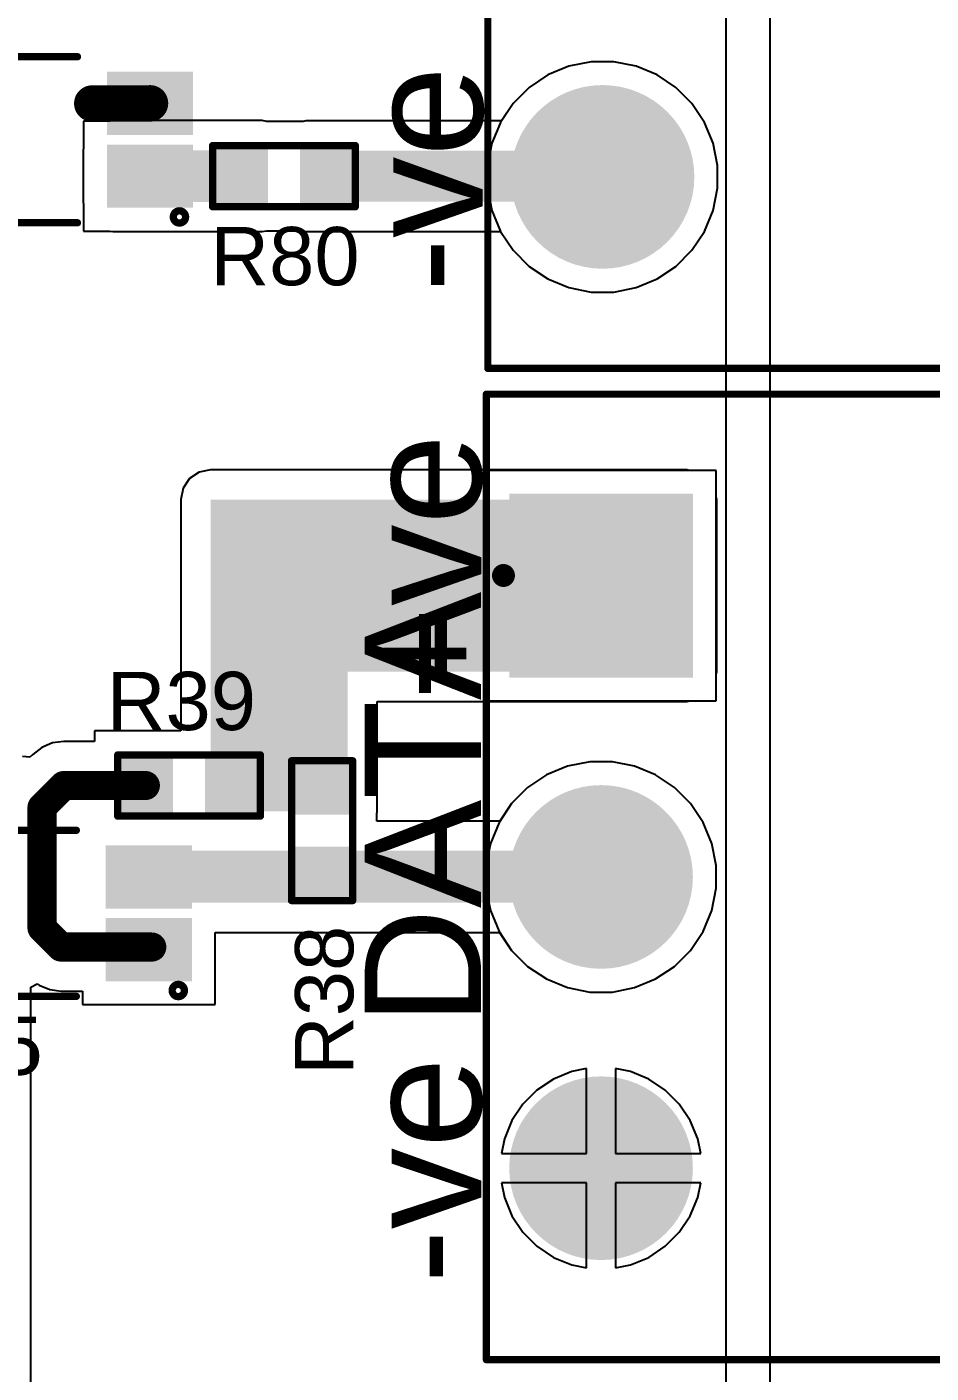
# Model space of a CAD drawing. Header units: millimetres. Extents: x 0 to 214, y 0 to 214.
# Drawn here: x 7.087 to 7.708, y 2.169 to 3.093 of the extents above; entities that cross this region are included whole.
import ezdxf

# ---------------------------------------------------------------- set-up
doc = ezdxf.new("R2010")
doc.units = ezdxf.units.MM
doc.header["$MEASUREMENT"] = 0
for name, color, linetype in [('BottomLayer', 5, 'Continuous'), ('BottomSolder', 6, 'Continuous'), ('MultiLayer', 9, 'Continuous'), ('PadHoleLayer', 156, 'Continuous'), ('TopLayer', 1, 'Continuous'), ('TopOverlay', 2, 'Continuous'), ('TopPaste', 8, 'Continuous'), ('TopSolder', 216, 'Continuous'), ('ViaHoleLayer', 16, 'Continuous')]:
    doc.layers.add(name, color=color, linetype=linetype)
doc.styles.add('Arial', font='', dxfattribs={"height": 0.2})
doc.styles.get('Arial').set_extended_font_data('Arial')

# ---------------------------------------------------------------- blocks, each defined once
blk = doc.blocks.new('R___0603_190')
at = {"layer": 'TopLayer'}
for points in [[(-0.015, 0.0175), (-0.015, -0.0175), (-0.045, -0.0175), (-0.045, 0.0175)], [(0.045, 0.0175), (0.045, -0.0175), (0.015, -0.0175), (0.015, 0.0175)]]:
    blk.add_hatch(color=1, dxfattribs=at).paths.add_polyline_path(points)
at = {"layer": 'TopPaste'}
for points in [[(-0.015, 0.0175), (-0.015, -0.0175), (-0.045, -0.0175), (-0.045, 0.0175)], [(0.045, 0.0175), (0.045, -0.0175), (0.015, -0.0175), (0.015, 0.0175)]]:
    blk.add_hatch(color=8, dxfattribs=at).paths.add_polyline_path(points)
at = {"layer": 'TopSolder'}
for points in [[(-0.011, 0.0215), (-0.011, -0.0215), (-0.049, -0.0215), (-0.049, 0.0215)], [(0.049, 0.0215), (0.049, -0.0215), (0.011, -0.0215), (0.011, 0.0215)]]:
    blk.add_hatch(color=216, dxfattribs=at).paths.add_polyline_path(points)
at = {"layer": 'TopOverlay', "const_width": 0.005}
for points in [[(-0.048, 0.021), (-0.048, -0.021)], [(-0.048, 0.021), (0.048, 0.021)], [(0.048, 0.021), (0.048, -0.021)], [(-0.048, -0.021), (0.048, -0.021)]]:
    blk.add_lwpolyline(points, dxfattribs=at)
at = {"layer": 'TopOverlay', "const_width": 0.0025}
for points in [[(-0.04925, 0.021, 1), (-0.04675, 0.021, 1)], [(-0.04925, 0.021, 1), (-0.04675, 0.021, 1)], [(0.04675, 0.021, 1), (0.04925, 0.021, 1)], [(0.04675, 0.021, 1), (0.04925, 0.021, 1)], [(-0.04925, -0.021, 1), (-0.04675, -0.021, 1)], [(-0.04925, -0.021, 1), (-0.04675, -0.021, 1)], [(0.04675, -0.021, 1), (0.04925, -0.021, 1)], [(0.04675, -0.021, 1), (0.04925, -0.021, 1)]]:
    blk.add_lwpolyline(points, format="xyb", close=True, dxfattribs=at)
blk = doc.blocks.new('PS2801C_1_F3_A_193')
at = {"layer": 'TopLayer'}
for points in [[(-0.14961, 0.04272), (-0.09843, 0.04272), (-0.09843, 0.00728), (-0.14961, 0.00728)], [(0.09843, 0.04272), (0.14961, 0.04272), (0.14961, 0.00728), (0.09843, 0.00728)], [(-0.14961, -0.00728), (-0.09843, -0.00728), (-0.09843, -0.04272), (-0.14961, -0.04272)], [(0.09843, -0.00728), (0.14961, -0.00728), (0.14961, -0.04272), (0.09843, -0.04272)]]:
    blk.add_hatch(color=1, dxfattribs=at).paths.add_polyline_path(points)
at = {"layer": 'TopPaste'}
for points in [[(-0.14961, 0.04272), (-0.09843, 0.04272), (-0.09843, 0.00728), (-0.14961, 0.00728)], [(0.09843, 0.04272), (0.14961, 0.04272), (0.14961, 0.00728), (0.09843, 0.00728)], [(-0.14961, -0.00728), (-0.09843, -0.00728), (-0.09843, -0.04272), (-0.14961, -0.04272)], [(0.09843, -0.00728), (0.14961, -0.00728), (0.14961, -0.04272), (0.09843, -0.04272)]]:
    blk.add_hatch(color=8, dxfattribs=at).paths.add_polyline_path(points)
at = {"layer": 'TopSolder'}
for points in [[(-0.15361, 0.04672), (-0.09443, 0.04672), (-0.09443, 0.00328), (-0.15361, 0.00328)], [(0.09443, 0.04672), (0.15361, 0.04672), (0.15361, 0.00328), (0.09443, 0.00328)], [(-0.15361, -0.00328), (-0.09443, -0.00328), (-0.09443, -0.04672), (-0.15361, -0.04672)], [(0.09443, -0.00328), (0.15361, -0.00328), (0.15361, -0.04672), (0.09443, -0.04672)]]:
    blk.add_hatch(color=216, dxfattribs=at).paths.add_polyline_path(points)
at = {"layer": 'TopOverlay'}
for points, const_width in [([(-0.14002, 0.053, 1), (-0.14843, 0.053, 1)], 0.005), ([(-0.14968, 0.053, 1), (-0.14718, 0.053, 1)], 0.0025), ([(-0.14127, 0.053, 1), (-0.13877, 0.053, 1)], 0.0025), ([(-0.07547, 0.057, 1), (-0.07297, 0.057, 1)], 0.0025), ([(0.07753, 0.057, 1), (0.08003, 0.057, 1)], 0.0025), ([(-0.07547, -0.057, 1), (-0.07297, -0.057, 1)], 0.0025), ([(0.07753, -0.057, 1), (0.08003, -0.057, 1)], 0.0025)]:
    blk.add_lwpolyline(points, format="xyb", close=True, dxfattribs=dict(at, const_width=const_width))
at = {"layer": 'TopOverlay', "const_width": 0.005}
for points in [[(0.07878, 0.057), (-0.07422, 0.057)], [(0.07878, -0.057), (-0.07422, -0.057)]]:
    blk.add_lwpolyline(points, dxfattribs=at)
blk = doc.blocks.new('TBP01R1_508_03BE_303')
at = {"layer": 'BottomLayer'}
blk.add_hatch(color=5, dxfattribs=at).paths.add_polyline_path([(-0.15906, 0.05906), (-0.04094, 0.05906), (-0.04094, -0.05906), (-0.15906, -0.05906)])
h = blk.add_hatch(color=5, dxfattribs=at)
edge = h.paths.add_edge_path()
edge.add_arc((0.1, 0), 0.05906, 0, 360)
h = blk.add_hatch(color=5, dxfattribs=at)
edge = h.paths.add_edge_path()
edge.add_arc((0.3, 0), 0.05906, 0, 360)
at = {"layer": 'BottomSolder'}
blk.add_hatch(color=6, dxfattribs=at).paths.add_polyline_path([(-0.16306, 0.06306), (-0.03694, 0.06306), (-0.03694, -0.06306), (-0.16306, -0.06306)])
h = blk.add_hatch(color=6, dxfattribs=at)
edge = h.paths.add_edge_path()
edge.add_arc((0.1, 0), 0.06306, 0, 360)
h = blk.add_hatch(color=6, dxfattribs=at)
edge = h.paths.add_edge_path()
edge.add_arc((0.3, 0), 0.06306, 0, 360)
at = {"layer": 'MultiLayer'}
blk.add_hatch(color=9, dxfattribs=at).paths.add_polyline_path([(-0.15906, 0.05906), (-0.04094, 0.05906), (-0.04094, -0.05906), (-0.15906, -0.05906)])
h = blk.add_hatch(color=9, dxfattribs=at)
edge = h.paths.add_edge_path()
edge.add_arc((0.1, 0), 0.05906, 0, 360)
h = blk.add_hatch(color=9, dxfattribs=at)
edge = h.paths.add_edge_path()
edge.add_arc((0.3, 0), 0.05906, 0, 360)
at = {"layer": 'PadHoleLayer'}
h = blk.add_hatch(color=156, dxfattribs=at)
edge = h.paths.add_edge_path()
edge.add_arc((-0.1, 0), 0.03346, 0, 360)
h = blk.add_hatch(color=156, dxfattribs=at)
edge = h.paths.add_edge_path()
edge.add_arc((0.1, 0), 0.03346, 0, 360)
h = blk.add_hatch(color=156, dxfattribs=at)
edge = h.paths.add_edge_path()
edge.add_arc((0.3, 0), 0.03346, 0, 360)
at = {"layer": 'TopLayer'}
blk.add_hatch(color=1, dxfattribs=at).paths.add_polyline_path([(-0.15906, 0.05906), (-0.04094, 0.05906), (-0.04094, -0.05906), (-0.15906, -0.05906)])
h = blk.add_hatch(color=1, dxfattribs=at)
edge = h.paths.add_edge_path()
edge.add_arc((0.1, 0), 0.05906, 0, 360)
h = blk.add_hatch(color=1, dxfattribs=at)
edge = h.paths.add_edge_path()
edge.add_arc((0.3, 0), 0.05906, 0, 360)
at = {"layer": 'TopSolder'}
blk.add_hatch(color=216, dxfattribs=at).paths.add_polyline_path([(-0.16306, 0.06306), (-0.03694, 0.06306), (-0.03694, -0.06306), (-0.16306, -0.06306)])
h = blk.add_hatch(color=216, dxfattribs=at)
edge = h.paths.add_edge_path()
edge.add_arc((0.1, 0), 0.06306, 0, 360)
h = blk.add_hatch(color=216, dxfattribs=at)
edge = h.paths.add_edge_path()
edge.add_arc((0.3, 0), 0.06306, 0, 360)
at = {"layer": 'TopOverlay'}
for points, const_width in [([(-0.2315, -0.07874), (-0.2315, 0.3937)], 0.005), ([(0.4315, 0.3937), (-0.2315, 0.3937)], 0.005), ([(0.4315, -0.07874), (0.4315, 0.3937)], 0.005), ([(-0.126, 0.32), (-0.145, 0.339)], 0.01), ([(-0.094, 0.32), (-0.075, 0.339)], 0.01), ([(0.074, 0.32), (0.055, 0.339)], 0.01), ([(0.074, 0.32), (0.055, 0.339)], 0.01), ([(0.106, 0.32), (0.125, 0.339)], 0.01), ([(0.106, 0.32), (0.125, 0.339)], 0.01), ([(0.274, 0.32), (0.255, 0.339)], 0.01), ([(0.306, 0.32), (0.325, 0.339)], 0.01), ([(-0.094, 0.32), (-0.126, 0.32)], 0.01), ([(0.106, 0.32), (0.074, 0.32)], 0.01), ([(0.106, 0.32), (0.074, 0.32)], 0.01), ([(0.306, 0.32), (0.274, 0.32)], 0.01), ([(0.4315, -0.07874), (-0.2315, -0.07874)], 0.005)]:
    blk.add_lwpolyline(points, dxfattribs=dict(at, const_width=const_width))
for points, const_width in [([(-0.23275, 0.3937, 1), (-0.23025, 0.3937, 1)], 0.0025), ([(-0.23275, 0.3937, 1), (-0.23025, 0.3937, 1)], 0.0025), ([(0.43025, 0.3937, 1), (0.43275, 0.3937, 1)], 0.0025), ([(0.43025, 0.3937, 1), (0.43275, 0.3937, 1)], 0.0025), ([(-0.1475, 0.339, 1), (-0.1425, 0.339, 1)], 0.005), ([(-0.0775, 0.339, 1), (-0.0725, 0.339, 1)], 0.005), ([(0.0525, 0.339, 1), (0.0575, 0.339, 1)], 0.005), ([(0.0525, 0.339, 1), (0.0575, 0.339, 1)], 0.005), ([(0.1225, 0.339, 1), (0.1275, 0.339, 1)], 0.005), ([(0.1225, 0.339, 1), (0.1275, 0.339, 1)], 0.005), ([(0.2525, 0.339, 1), (0.2575, 0.339, 1)], 0.005), ([(0.3225, 0.339, 1), (0.3275, 0.339, 1)], 0.005), ([(-0.1285, 0.32, 1), (-0.1235, 0.32, 1)], 0.005), ([(-0.1285, 0.32, 1), (-0.1235, 0.32, 1)], 0.005), ([(-0.0965, 0.32, 1), (-0.0915, 0.32, 1)], 0.005), ([(-0.0965, 0.32, 1), (-0.0915, 0.32, 1)], 0.005), ([(0.0715, 0.32, 1), (0.0765, 0.32, 1)], 0.005), ([(0.0715, 0.32, 1), (0.0765, 0.32, 1)], 0.005), ([(0.0715, 0.32, 1), (0.0765, 0.32, 1)], 0.005), ([(0.0715, 0.32, 1), (0.0765, 0.32, 1)], 0.005), ([(0.1035, 0.32, 1), (0.1085, 0.32, 1)], 0.005), ([(0.1035, 0.32, 1), (0.1085, 0.32, 1)], 0.005), ([(0.1035, 0.32, 1), (0.1085, 0.32, 1)], 0.005), ([(0.1035, 0.32, 1), (0.1085, 0.32, 1)], 0.005), ([(0.2715, 0.32, 1), (0.2765, 0.32, 1)], 0.005), ([(0.2715, 0.32, 1), (0.2765, 0.32, 1)], 0.005), ([(0.3035, 0.32, 1), (0.3085, 0.32, 1)], 0.005), ([(0.3035, 0.32, 1), (0.3085, 0.32, 1)], 0.005), ([(-0.10306, -0.067, 1), (-0.11094, -0.067, 1)], 0.00787), ([(-0.11291, -0.067, 1), (-0.10897, -0.067, 1)], 0.00394), ([(-0.10503, -0.067, 1), (-0.10109, -0.067, 1)], 0.00394), ([(-0.23275, -0.07874, 1), (-0.23025, -0.07874, 1)], 0.0025), ([(-0.23275, -0.07874, 1), (-0.23025, -0.07874, 1)], 0.0025), ([(0.43025, -0.07874, 1), (0.43275, -0.07874, 1)], 0.0025), ([(0.43025, -0.07874, 1), (0.43275, -0.07874, 1)], 0.0025)]:
    blk.add_lwpolyline(points, format="xyb", close=True, dxfattribs=dict(at, const_width=const_width))
blk = doc.blocks.new('TBP01R1_508_02BE_308')
at = {"layer": 'BottomLayer'}
blk.add_hatch(color=5, dxfattribs=at).paths.add_polyline_path([(-0.15906, 0.05906), (-0.04094, 0.05906), (-0.04094, -0.05906), (-0.15906, -0.05906)])
h = blk.add_hatch(color=5, dxfattribs=at)
edge = h.paths.add_edge_path()
edge.add_arc((0.1, 0), 0.05906, 0, 360)
at = {"layer": 'BottomSolder'}
blk.add_hatch(color=6, dxfattribs=at).paths.add_polyline_path([(-0.16306, 0.06306), (-0.03694, 0.06306), (-0.03694, -0.06306), (-0.16306, -0.06306)])
h = blk.add_hatch(color=6, dxfattribs=at)
edge = h.paths.add_edge_path()
edge.add_arc((0.1, 0), 0.06306, 0, 360)
at = {"layer": 'MultiLayer'}
blk.add_hatch(color=9, dxfattribs=at).paths.add_polyline_path([(-0.15906, 0.05906), (-0.04094, 0.05906), (-0.04094, -0.05906), (-0.15906, -0.05906)])
h = blk.add_hatch(color=9, dxfattribs=at)
edge = h.paths.add_edge_path()
edge.add_arc((0.1, 0), 0.05906, 0, 360)
at = {"layer": 'PadHoleLayer'}
h = blk.add_hatch(color=156, dxfattribs=at)
edge = h.paths.add_edge_path()
edge.add_arc((-0.1, 0), 0.03346, 0, 360)
h = blk.add_hatch(color=156, dxfattribs=at)
edge = h.paths.add_edge_path()
edge.add_arc((0.1, 0), 0.03346, 0, 360)
at = {"layer": 'TopLayer'}
blk.add_hatch(color=1, dxfattribs=at).paths.add_polyline_path([(-0.15906, 0.05906), (-0.04094, 0.05906), (-0.04094, -0.05906), (-0.15906, -0.05906)])
h = blk.add_hatch(color=1, dxfattribs=at)
edge = h.paths.add_edge_path()
edge.add_arc((0.1, 0), 0.05906, 0, 360)
at = {"layer": 'TopSolder'}
blk.add_hatch(color=216, dxfattribs=at).paths.add_polyline_path([(-0.16306, 0.06306), (-0.03694, 0.06306), (-0.03694, -0.06306), (-0.16306, -0.06306)])
h = blk.add_hatch(color=216, dxfattribs=at)
edge = h.paths.add_edge_path()
edge.add_arc((0.1, 0), 0.06306, 0, 360)
at = {"layer": 'TopOverlay'}
for points, const_width in [([(0.2315, 0.3937), (-0.2315, 0.3937)], 0.005), ([(-0.2315, -0.07874), (-0.2315, 0.3937)], 0.005), ([(0.2315, -0.07874), (0.2315, 0.3937)], 0.005), ([(-0.126, 0.32), (-0.145, 0.339)], 0.01), ([(-0.094, 0.32), (-0.075, 0.339)], 0.01), ([(0.074, 0.32), (0.055, 0.339)], 0.01), ([(0.074, 0.32), (0.055, 0.339)], 0.01), ([(0.106, 0.32), (0.125, 0.339)], 0.01), ([(0.106, 0.32), (0.125, 0.339)], 0.01), ([(-0.094, 0.32), (-0.126, 0.32)], 0.01), ([(0.106, 0.32), (0.074, 0.32)], 0.01), ([(0.106, 0.32), (0.074, 0.32)], 0.01), ([(0.2315, -0.07874), (-0.2315, -0.07874)], 0.005)]:
    blk.add_lwpolyline(points, dxfattribs=dict(at, const_width=const_width))
for points, const_width in [([(-0.23275, 0.3937, 1), (-0.23025, 0.3937, 1)], 0.0025), ([(-0.23275, 0.3937, 1), (-0.23025, 0.3937, 1)], 0.0025), ([(0.23025, 0.3937, 1), (0.23275, 0.3937, 1)], 0.0025), ([(0.23025, 0.3937, 1), (0.23275, 0.3937, 1)], 0.0025), ([(-0.1475, 0.339, 1), (-0.1425, 0.339, 1)], 0.005), ([(-0.0775, 0.339, 1), (-0.0725, 0.339, 1)], 0.005), ([(0.0525, 0.339, 1), (0.0575, 0.339, 1)], 0.005), ([(0.0525, 0.339, 1), (0.0575, 0.339, 1)], 0.005), ([(0.1225, 0.339, 1), (0.1275, 0.339, 1)], 0.005), ([(0.1225, 0.339, 1), (0.1275, 0.339, 1)], 0.005), ([(-0.1285, 0.32, 1), (-0.1235, 0.32, 1)], 0.005), ([(-0.1285, 0.32, 1), (-0.1235, 0.32, 1)], 0.005), ([(-0.0965, 0.32, 1), (-0.0915, 0.32, 1)], 0.005), ([(-0.0965, 0.32, 1), (-0.0915, 0.32, 1)], 0.005), ([(0.0715, 0.32, 1), (0.0765, 0.32, 1)], 0.005), ([(0.0715, 0.32, 1), (0.0765, 0.32, 1)], 0.005), ([(0.0715, 0.32, 1), (0.0765, 0.32, 1)], 0.005), ([(0.0715, 0.32, 1), (0.0765, 0.32, 1)], 0.005), ([(0.1035, 0.32, 1), (0.1085, 0.32, 1)], 0.005), ([(0.1035, 0.32, 1), (0.1085, 0.32, 1)], 0.005), ([(0.1035, 0.32, 1), (0.1085, 0.32, 1)], 0.005), ([(0.1035, 0.32, 1), (0.1085, 0.32, 1)], 0.005), ([(-0.10306, -0.067, 1), (-0.11094, -0.067, 1)], 0.00787), ([(-0.11291, -0.067, 1), (-0.10897, -0.067, 1)], 0.00394), ([(-0.10503, -0.067, 1), (-0.10109, -0.067, 1)], 0.00394), ([(-0.23275, -0.07874, 1), (-0.23025, -0.07874, 1)], 0.0025), ([(-0.23275, -0.07874, 1), (-0.23025, -0.07874, 1)], 0.0025), ([(0.23025, -0.07874, 1), (0.23275, -0.07874, 1)], 0.0025), ([(0.23025, -0.07874, 1), (0.23275, -0.07874, 1)], 0.0025)]:
    blk.add_lwpolyline(points, format="xyb", close=True, dxfattribs=dict(at, const_width=const_width))
blk = doc.blocks.new('PS2801C_1_F3_A_328')
at = {"layer": 'TopLayer'}
for points in [[(-0.14961, 0.04272), (-0.09843, 0.04272), (-0.09843, 0.00728), (-0.14961, 0.00728)], [(0.09843, 0.04272), (0.14961, 0.04272), (0.14961, 0.00728), (0.09843, 0.00728)], [(-0.14961, -0.00728), (-0.09843, -0.00728), (-0.09843, -0.04272), (-0.14961, -0.04272)], [(0.09843, -0.00728), (0.14961, -0.00728), (0.14961, -0.04272), (0.09843, -0.04272)]]:
    blk.add_hatch(color=1, dxfattribs=at).paths.add_polyline_path(points)
at = {"layer": 'TopPaste'}
for points in [[(-0.14961, 0.04272), (-0.09843, 0.04272), (-0.09843, 0.00728), (-0.14961, 0.00728)], [(0.09843, 0.04272), (0.14961, 0.04272), (0.14961, 0.00728), (0.09843, 0.00728)], [(-0.14961, -0.00728), (-0.09843, -0.00728), (-0.09843, -0.04272), (-0.14961, -0.04272)], [(0.09843, -0.00728), (0.14961, -0.00728), (0.14961, -0.04272), (0.09843, -0.04272)]]:
    blk.add_hatch(color=8, dxfattribs=at).paths.add_polyline_path(points)
at = {"layer": 'TopSolder'}
for points in [[(-0.15361, 0.04672), (-0.09443, 0.04672), (-0.09443, 0.00328), (-0.15361, 0.00328)], [(0.09443, 0.04672), (0.15361, 0.04672), (0.15361, 0.00328), (0.09443, 0.00328)], [(-0.15361, -0.00328), (-0.09443, -0.00328), (-0.09443, -0.04672), (-0.15361, -0.04672)], [(0.09443, -0.00328), (0.15361, -0.00328), (0.15361, -0.04672), (0.09443, -0.04672)]]:
    blk.add_hatch(color=216, dxfattribs=at).paths.add_polyline_path(points)
at = {"layer": 'TopOverlay'}
for points, const_width in [([(-0.14002, 0.053, 1), (-0.14843, 0.053, 1)], 0.005), ([(-0.14968, 0.053, 1), (-0.14718, 0.053, 1)], 0.0025), ([(-0.14127, 0.053, 1), (-0.13877, 0.053, 1)], 0.0025), ([(-0.07547, 0.057, 1), (-0.07297, 0.057, 1)], 0.0025), ([(0.07753, 0.057, 1), (0.08003, 0.057, 1)], 0.0025), ([(-0.07547, -0.057, 1), (-0.07297, -0.057, 1)], 0.0025), ([(0.07753, -0.057, 1), (0.08003, -0.057, 1)], 0.0025)]:
    blk.add_lwpolyline(points, format="xyb", close=True, dxfattribs=dict(at, const_width=const_width))
at = {"layer": 'TopOverlay', "const_width": 0.005}
for points in [[(0.07878, 0.057), (-0.07422, 0.057)], [(0.07878, -0.057), (-0.07422, -0.057)]]:
    blk.add_lwpolyline(points, dxfattribs=at)
blk = doc.blocks.new('RES_0603_359')
at = {"layer": 'TopLayer'}
for points in [[(-0.015, 0.0175), (-0.015, -0.0175), (-0.045, -0.0175), (-0.045, 0.0175)], [(0.045, 0.0175), (0.045, -0.0175), (0.015, -0.0175), (0.015, 0.0175)]]:
    blk.add_hatch(color=1, dxfattribs=at).paths.add_polyline_path(points)
at = {"layer": 'TopPaste'}
for points in [[(-0.015, 0.0175), (-0.015, -0.0175), (-0.045, -0.0175), (-0.045, 0.0175)], [(0.045, 0.0175), (0.045, -0.0175), (0.015, -0.0175), (0.015, 0.0175)]]:
    blk.add_hatch(color=8, dxfattribs=at).paths.add_polyline_path(points)
at = {"layer": 'TopSolder'}
for points in [[(-0.011, 0.0215), (-0.011, -0.0215), (-0.049, -0.0215), (-0.049, 0.0215)], [(0.049, 0.0215), (0.049, -0.0215), (0.011, -0.0215), (0.011, 0.0215)]]:
    blk.add_hatch(color=216, dxfattribs=at).paths.add_polyline_path(points)
at = {"layer": 'TopOverlay', "const_width": 0.005}
for points in [[(-0.049, -0.021), (-0.049, 0.021)], [(-0.049, 0.021), (0.049, 0.021)], [(0.049, -0.021), (0.049, 0.021)], [(-0.049, -0.021), (0.049, -0.021)]]:
    blk.add_lwpolyline(points, dxfattribs=at)
at = {"layer": 'TopOverlay', "const_width": 0.0025}
for points in [[(-0.05025, 0.021, 1), (-0.04775, 0.021, 1)], [(-0.05025, 0.021, 1), (-0.04775, 0.021, 1)], [(0.04775, 0.021, 1), (0.05025, 0.021, 1)], [(0.04775, 0.021, 1), (0.05025, 0.021, 1)], [(-0.05025, -0.021, 1), (-0.04775, -0.021, 1)], [(-0.05025, -0.021, 1), (-0.04775, -0.021, 1)], [(0.04775, -0.021, 1), (0.05025, -0.021, 1)], [(0.04775, -0.021, 1), (0.05025, -0.021, 1)]]:
    blk.add_lwpolyline(points, format="xyb", close=True, dxfattribs=at)
blk = doc.blocks.new('RES_0603_411')
at = {"layer": 'TopLayer'}
for points in [[(-0.015, 0.0175), (-0.015, -0.0175), (-0.045, -0.0175), (-0.045, 0.0175)], [(0.045, 0.0175), (0.045, -0.0175), (0.015, -0.0175), (0.015, 0.0175)]]:
    blk.add_hatch(color=1, dxfattribs=at).paths.add_polyline_path(points)
at = {"layer": 'TopPaste'}
for points in [[(-0.015, 0.0175), (-0.015, -0.0175), (-0.045, -0.0175), (-0.045, 0.0175)], [(0.045, 0.0175), (0.045, -0.0175), (0.015, -0.0175), (0.015, 0.0175)]]:
    blk.add_hatch(color=8, dxfattribs=at).paths.add_polyline_path(points)
at = {"layer": 'TopSolder'}
for points in [[(-0.011, 0.0215), (-0.011, -0.0215), (-0.049, -0.0215), (-0.049, 0.0215)], [(0.049, 0.0215), (0.049, -0.0215), (0.011, -0.0215), (0.011, 0.0215)]]:
    blk.add_hatch(color=216, dxfattribs=at).paths.add_polyline_path(points)
at = {"layer": 'TopOverlay', "const_width": 0.005}
for points in [[(-0.049, 0.021), (0.049, 0.021)], [(-0.049, -0.021), (-0.049, 0.021)], [(0.049, -0.021), (0.049, 0.021)], [(-0.049, -0.021), (0.049, -0.021)]]:
    blk.add_lwpolyline(points, dxfattribs=at)
at = {"layer": 'TopOverlay', "const_width": 0.0025}
for points in [[(-0.05025, 0.021, 1), (-0.04775, 0.021, 1)], [(-0.05025, 0.021, 1), (-0.04775, 0.021, 1)], [(0.04775, 0.021, 1), (0.05025, 0.021, 1)], [(0.04775, 0.021, 1), (0.05025, 0.021, 1)], [(-0.05025, -0.021, 1), (-0.04775, -0.021, 1)], [(-0.05025, -0.021, 1), (-0.04775, -0.021, 1)], [(0.04775, -0.021, 1), (0.05025, -0.021, 1)], [(0.04775, -0.021, 1), (0.05025, -0.021, 1)]]:
    blk.add_lwpolyline(points, format="xyb", close=True, dxfattribs=at)

msp = doc.modelspace()

# ---------------------------------------------------------------- hatches: boundary and pattern name
at = {"layer": 'BottomLayer'}
h = msp.add_hatch(color=5, dxfattribs=at)
edge = h.paths.add_edge_path()
edge.add_arc((7.13159, 3.04081), 0.01181, 0, 360)
at = {"layer": 'BottomSolder'}
h = msp.add_hatch(color=6, dxfattribs=at)
edge = h.paths.add_edge_path()
edge.add_arc((7.13159, 3.04081), 0.00591, 0, 360)
at = {"layer": 'TopLayer'}
h = msp.add_hatch(color=1, dxfattribs=at)
edge = h.paths.add_edge_path()
edge.add_arc((7.13159, 3.04081), 0.01181, 0, 360)
for points in [[(7.14565, 3.00864), (7.14565, 2.97321), (7.24823, 2.97321), (7.24823, 3.00864)], [(7.27823, 2.9734), (7.48198, 2.9734), (7.48198, 3.0084), (7.27823, 3.0084)], [(7.21284, 2.55487), (7.30694, 2.55487), (7.30694, 2.76878), (7.21284, 2.76878)], [(7.21284, 2.65067), (7.54003, 2.65067), (7.54003, 2.76878), (7.21284, 2.76878)], [(7.14587, 2.49203), (7.48098, 2.49203), (7.48098, 2.52773), (7.14587, 2.52773)]]:
    msp.add_hatch(color=1, dxfattribs=at).paths.add_polyline_path(points)
at = {"layer": 'TopSolder'}
h = msp.add_hatch(color=216, dxfattribs=at)
edge = h.paths.add_edge_path()
edge.add_arc((7.13159, 3.04081), 0.00591, 0, 360)
at = {"layer": 'ViaHoleLayer'}
h = msp.add_hatch(color=16, dxfattribs=at)
edge = h.paths.add_edge_path()
edge.add_arc((7.13159, 3.04081), 0.00591, 0, 360)

# ---------------------------------------------------------------- linework, layer by layer
at = {"layer": 'BottomLayer'}
for p, q in [((7.597, 1.11037), (7.597, 3.266)), ((7.56674, 3.24959), (7.56674, 1.11037)), ((7.47419, 3.06945), (7.45892, 3.06641)), ((7.48976, 3.06945), (7.47419, 3.06945)), ((7.50504, 3.06641), (7.48976, 3.06945)), ((7.44453, 3.06045), (7.43158, 3.0518)), ((7.45892, 3.06641), (7.44453, 3.06045)), ((7.51943, 3.06045), (7.50504, 3.06641)), ((7.53237, 3.0518), (7.51943, 3.06045)), ((7.43158, 3.0518), (7.42057, 3.04079)), ((7.54338, 3.04079), (7.53237, 3.0518)), ((7.42057, 3.04079), (7.41192, 3.02784)), ((7.55204, 3.02784), (7.54338, 3.04079)), ((7.41192, 3.02784), (7.40596, 3.01346)), ((7.558, 3.01346), (7.55204, 3.02784)), ((7.40596, 3.01346), (7.40292, 2.99818)), ((7.56103, 2.99818), (7.558, 3.01346)), ((7.40292, 2.99818), (7.40292, 2.98261)), ((7.56103, 2.98261), (7.56103, 2.99818)), ((7.40292, 2.98261), (7.40596, 2.96734)), ((7.558, 2.96734), (7.56103, 2.98261)), ((7.40596, 2.96734), (7.41192, 2.95295)), ((7.55204, 2.95295), (7.558, 2.96734)), ((7.41192, 2.95295), (7.42057, 2.94)), ((7.54338, 2.94), (7.55204, 2.95295)), ((7.42057, 2.94), (7.43158, 2.92899)), ((7.53237, 2.92899), (7.54338, 2.94)), ((7.43158, 2.92899), (7.44453, 2.92034)), ((7.51943, 2.92034), (7.53237, 2.92899)), ((7.44453, 2.92034), (7.45892, 2.91438)), ((7.45892, 2.91438), (7.47419, 2.91134)), ((7.48976, 2.91134), (7.50504, 2.91438)), ((7.50504, 2.91438), (7.51943, 2.92034)), ((7.47419, 2.91134), (7.48976, 2.91134)), ((7.56003, 2.78878), (7.40192, 2.78878)), ((7.40192, 2.78878), (7.40192, 2.63067)), ((7.56003, 2.63067), (7.56003, 2.78878)), ((7.40192, 2.63067), (7.56003, 2.63067)), ((7.47319, 2.58878), (7.45792, 2.58575)), ((7.48876, 2.58878), (7.47319, 2.58878)), ((7.50404, 2.58575), (7.48876, 2.58878)), ((7.44353, 2.57979), (7.43058, 2.57114)), ((7.45792, 2.58575), (7.44353, 2.57979)), ((7.51842, 2.57979), (7.50404, 2.58575)), ((7.53137, 2.57114), (7.51842, 2.57979)), ((7.43058, 2.57114), (7.41957, 2.56012)), ((7.54238, 2.56012), (7.53137, 2.57114)), ((7.41957, 2.56012), (7.41092, 2.54718)), ((7.55104, 2.54718), (7.54238, 2.56012)), ((7.41092, 2.54718), (7.40496, 2.53279)), ((7.557, 2.53279), (7.55104, 2.54718)), ((7.40496, 2.53279), (7.40192, 2.51752)), ((7.56003, 2.51752), (7.557, 2.53279)), ((7.40192, 2.51752), (7.40192, 2.50194)), ((7.56003, 2.50194), (7.56003, 2.51752)), ((7.40192, 2.50194), (7.40496, 2.48667)), ((7.557, 2.48667), (7.56003, 2.50194)), ((7.40496, 2.48667), (7.41092, 2.47228)), ((7.55104, 2.47228), (7.557, 2.48667)), ((7.41092, 2.47228), (7.41957, 2.45933)), ((7.54238, 2.45933), (7.55104, 2.47228)), ((7.41957, 2.45933), (7.43058, 2.44832)), ((7.53137, 2.44832), (7.54238, 2.45933)), ((7.43058, 2.44832), (7.44353, 2.43967)), ((7.51842, 2.43967), (7.53137, 2.44832)), ((7.44353, 2.43967), (7.45792, 2.43371)), ((7.45792, 2.43371), (7.47319, 2.43067)), ((7.48876, 2.43067), (7.50404, 2.43371)), ((7.50404, 2.43371), (7.51842, 2.43967)), ((7.47319, 2.43067), (7.48876, 2.43067)), ((7.46084, 2.37613), (7.44827, 2.37093)), ((7.47098, 2.37815), (7.46084, 2.37613)), ((7.47098, 2.31973), (7.47098, 2.37815)), ((7.50112, 2.37613), (7.49098, 2.37815)), ((7.49098, 2.37815), (7.49098, 2.31973)), ((7.51369, 2.37093), (7.50112, 2.37613)), ((7.44827, 2.37093), (7.43696, 2.36337)), ((7.525, 2.36337), (7.51369, 2.37093)), ((7.43696, 2.36337), (7.42734, 2.35375)), ((7.53462, 2.35375), (7.525, 2.36337)), ((7.42734, 2.35375), (7.41978, 2.34244)), ((7.54217, 2.34244), (7.53462, 2.35375)), ((7.41978, 2.34244), (7.41458, 2.32987)), ((7.54738, 2.32987), (7.54217, 2.34244)), ((7.41458, 2.32987), (7.41256, 2.31973)), ((7.5494, 2.31973), (7.54738, 2.32987)), ((7.41256, 2.31973), (7.47098, 2.31973)), ((7.49098, 2.31973), (7.5494, 2.31973)), ((7.47098, 2.29973), (7.41256, 2.29973)), ((7.41256, 2.29973), (7.41458, 2.28959)), ((7.47098, 2.24131), (7.47098, 2.29973)), ((7.5494, 2.29973), (7.49098, 2.29973)), ((7.49098, 2.29973), (7.49098, 2.24131)), ((7.54738, 2.28959), (7.5494, 2.29973)), ((7.41458, 2.28959), (7.41978, 2.27702)), ((7.54217, 2.27702), (7.54738, 2.28959)), ((7.41978, 2.27702), (7.42734, 2.26571)), ((7.53462, 2.26571), (7.54217, 2.27702)), ((7.42734, 2.26571), (7.43696, 2.25609)), ((7.525, 2.25609), (7.53462, 2.26571)), ((7.43696, 2.25609), (7.44827, 2.24853)), ((7.51369, 2.24853), (7.525, 2.25609)), ((7.44827, 2.24853), (7.46084, 2.24333)), ((7.50112, 2.24333), (7.51369, 2.24853)), ((7.46084, 2.24333), (7.47098, 2.24131)), ((7.49098, 2.24131), (7.50112, 2.24333))]:
    msp.add_line(p, q, dxfattribs=at)
at = {"layer": 'TopLayer'}
for p, q in [((7.47419, 3.06945), (7.45892, 3.06641)), ((7.48976, 3.06945), (7.47419, 3.06945)), ((7.50504, 3.06641), (7.48976, 3.06945)), ((7.44453, 3.06045), (7.43158, 3.0518)), ((7.45892, 3.06641), (7.44453, 3.06045)), ((7.51943, 3.06045), (7.50504, 3.06641)), ((7.53237, 3.0518), (7.51943, 3.06045)), ((7.43158, 3.0518), (7.42057, 3.04079)), ((7.54338, 3.04079), (7.53237, 3.0518)), ((7.42057, 3.04079), (7.41255, 3.02879)), ((7.55204, 3.02784), (7.54338, 3.04079)), ((7.14368, 3.02864), (7.12565, 3.02864)), ((7.12565, 3.02864), (7.12565, 3.01061)), ((7.14565, 3.02903), (7.14368, 3.02864)), ((7.24823, 3.02903), (7.14565, 3.02903)), ((7.25129, 3.02842), (7.24823, 3.02903)), ((7.2764, 3.02842), (7.25129, 3.02842)), ((7.27823, 3.02879), (7.2764, 3.02842)), ((7.41255, 3.02879), (7.27823, 3.02879)), ((7.558, 3.01346), (7.55204, 3.02784)), ((7.56103, 2.99818), (7.558, 3.01346)), ((7.12565, 3.01061), (7.12526, 3.00864)), ((7.12526, 3.00864), (7.12526, 2.97321)), ((7.56103, 2.98261), (7.56103, 2.99818)), ((7.558, 2.96734), (7.56103, 2.98261)), ((7.12526, 2.97321), (7.12565, 2.97124)), ((7.12565, 2.97124), (7.12565, 2.95321)), ((7.55204, 2.95295), (7.558, 2.96734)), ((7.12565, 2.95321), (7.14368, 2.95321)), ((7.14368, 2.95321), (7.14565, 2.95282)), ((7.14565, 2.95282), (7.24823, 2.95282)), ((7.24823, 2.95282), (7.25129, 2.95342)), ((7.25129, 2.95342), (7.27612, 2.95342)), ((7.27612, 2.95342), (7.27823, 2.953)), ((7.27823, 2.953), (7.4119, 2.953)), ((7.4119, 2.953), (7.41192, 2.95295)), ((7.41192, 2.95295), (7.42057, 2.94)), ((7.54338, 2.94), (7.55204, 2.95295)), ((7.42057, 2.94), (7.43158, 2.92899)), ((7.53237, 2.92899), (7.54338, 2.94)), ((7.43158, 2.92899), (7.44453, 2.92034)), ((7.51943, 2.92034), (7.53237, 2.92899)), ((7.44453, 2.92034), (7.45892, 2.91438)), ((7.45892, 2.91438), (7.47419, 2.91134)), ((7.48976, 2.91134), (7.50504, 2.91438)), ((7.50504, 2.91438), (7.51943, 2.92034)), ((7.47419, 2.91134), (7.48976, 2.91134)), ((7.19842, 2.7832), (7.194, 2.77659)), ((7.20503, 2.78762), (7.19842, 2.7832)), ((7.21284, 2.78918), (7.20503, 2.78762)), ((7.54003, 2.78918), (7.21284, 2.78918)), ((7.542, 2.78878), (7.54003, 2.78918)), ((7.56003, 2.78878), (7.542, 2.78878)), ((7.56003, 2.77075), (7.56003, 2.78878)), ((7.194, 2.77659), (7.19244, 2.76878)), ((7.19244, 2.76878), (7.19244, 2.65067)), ((7.56043, 2.76878), (7.56003, 2.77075)), ((7.56043, 2.65067), (7.56043, 2.76878)), ((7.19244, 2.65067), (7.19244, 2.60999)), ((7.56003, 2.6487), (7.56043, 2.65067)), ((7.56003, 2.63067), (7.56003, 2.6487)), ((7.32733, 2.55487), (7.32733, 2.63028)), ((7.32733, 2.63028), (7.54003, 2.63028)), ((7.54003, 2.63028), (7.542, 2.63067)), ((7.542, 2.63067), (7.56003, 2.63067)), ((7.19244, 2.60999), (7.13305, 2.60999)), ((7.13305, 2.60999), (7.13305, 2.60275)), ((7.09695, 2.59869), (7.09068, 2.59388)), ((7.10425, 2.60172), (7.09695, 2.59869)), ((7.11208, 2.60275), (7.10425, 2.60172)), ((7.13305, 2.60275), (7.11208, 2.60275)), ((7.08871, 2.59191), (7.08373, 2.5924)), ((7.09068, 2.59388), (7.08871, 2.59191)), ((7.47319, 2.58878), (7.45792, 2.58575)), ((7.48876, 2.58878), (7.47319, 2.58878)), ((7.50404, 2.58575), (7.48876, 2.58878)), ((7.44353, 2.57979), (7.43058, 2.57114)), ((7.45792, 2.58575), (7.44353, 2.57979)), ((7.51842, 2.57979), (7.50404, 2.58575)), ((7.53137, 2.57114), (7.51842, 2.57979)), ((7.43058, 2.57114), (7.41957, 2.56012)), ((7.54238, 2.56012), (7.53137, 2.57114)), ((7.32694, 2.5529), (7.32733, 2.55487)), ((7.32694, 2.54812), (7.32694, 2.5529)), ((7.41957, 2.56012), (7.41155, 2.54812)), ((7.55104, 2.54718), (7.54238, 2.56012)), ((7.41155, 2.54812), (7.32694, 2.54812)), ((7.557, 2.53279), (7.55104, 2.54718)), ((7.56003, 2.51752), (7.557, 2.53279)), ((7.56003, 2.50194), (7.56003, 2.51752)), ((7.557, 2.48667), (7.56003, 2.50194)), ((7.55104, 2.47228), (7.557, 2.48667)), ((7.21605, 2.42203), (7.21605, 2.47164)), ((7.21605, 2.47164), (7.41135, 2.47164)), ((7.41135, 2.47164), (7.41957, 2.45933)), ((7.54238, 2.45933), (7.55104, 2.47228)), ((7.41957, 2.45933), (7.43058, 2.44832)), ((7.53137, 2.44832), (7.54238, 2.45933)), ((7.43058, 2.44832), (7.44353, 2.43967)), ((7.51842, 2.43967), (7.53137, 2.44832)), ((7.08936, 2.43411), (7.09384, 2.43632)), ((7.08936, 1.91667), (7.08936, 2.43411)), ((7.09384, 2.43632), (7.09506, 2.43539)), ((7.09506, 2.43539), (7.10236, 2.43236)), ((7.10236, 2.43236), (7.11019, 2.43133)), ((7.11019, 2.43133), (7.11019, 2.43133)), ((7.11019, 2.43133), (7.12487, 2.43133)), ((7.12487, 2.43133), (7.12487, 2.42203)), ((7.44353, 2.43967), (7.45792, 2.43371)), ((7.45792, 2.43371), (7.47319, 2.43067)), ((7.48876, 2.43067), (7.50404, 2.43371)), ((7.50404, 2.43371), (7.51842, 2.43967)), ((7.12487, 2.42203), (7.21605, 2.42203)), ((7.47319, 2.43067), (7.48876, 2.43067)), ((7.46084, 2.37613), (7.44827, 2.37093)), ((7.47098, 2.37815), (7.46084, 2.37613)), ((7.47098, 2.31973), (7.47098, 2.37815)), ((7.50112, 2.37613), (7.49098, 2.37815)), ((7.49098, 2.37815), (7.49098, 2.31973)), ((7.51369, 2.37093), (7.50112, 2.37613)), ((7.44827, 2.37093), (7.43696, 2.36337)), ((7.525, 2.36337), (7.51369, 2.37093)), ((7.43696, 2.36337), (7.42734, 2.35375)), ((7.53462, 2.35375), (7.525, 2.36337)), ((7.42734, 2.35375), (7.41978, 2.34244)), ((7.54217, 2.34244), (7.53462, 2.35375)), ((7.41978, 2.34244), (7.41458, 2.32987)), ((7.54738, 2.32987), (7.54217, 2.34244)), ((7.41458, 2.32987), (7.41256, 2.31973)), ((7.5494, 2.31973), (7.54738, 2.32987)), ((7.41256, 2.31973), (7.47098, 2.31973)), ((7.49098, 2.31973), (7.5494, 2.31973)), ((7.47098, 2.29973), (7.41256, 2.29973)), ((7.41256, 2.29973), (7.41458, 2.28959)), ((7.47098, 2.24131), (7.47098, 2.29973)), ((7.5494, 2.29973), (7.49098, 2.29973)), ((7.49098, 2.29973), (7.49098, 2.24131)), ((7.54738, 2.28959), (7.5494, 2.29973)), ((7.41458, 2.28959), (7.41978, 2.27702)), ((7.54217, 2.27702), (7.54738, 2.28959)), ((7.41978, 2.27702), (7.42734, 2.26571)), ((7.53462, 2.26571), (7.54217, 2.27702)), ((7.42734, 2.26571), (7.43696, 2.25609)), ((7.525, 2.25609), (7.53462, 2.26571)), ((7.43696, 2.25609), (7.44827, 2.24853)), ((7.51369, 2.24853), (7.525, 2.25609)), ((7.44827, 2.24853), (7.46084, 2.24333)), ((7.50112, 2.24333), (7.51369, 2.24853)), ((7.46084, 2.24333), (7.47098, 2.24131)), ((7.49098, 2.24131), (7.50112, 2.24333))]:
    msp.add_line(p, q, dxfattribs=at)
for points, const_width in [([(7.13159, 3.04081), (7.17113, 3.04081)], 0.025), ([(7.17113, 3.04081), (7.17125, 3.04092)], 0.025), ([(7.09708, 2.55749), (7.11208, 2.57249)], 0.02), ([(7.11208, 2.57249), (7.16805, 2.57249)], 0.02), ([(7.09708, 2.4747), (7.09708, 2.55749)], 0.02), ([(7.09708, 2.4747), (7.11019, 2.46159)], 0.02), ([(7.11019, 2.46159), (7.17246, 2.46159)], 0.02)]:
    msp.add_lwpolyline(points, dxfattribs=dict(at, const_width=const_width))
for points, const_width in [([(7.12534, 3.04081, 1), (7.13784, 3.04081, 1)], 0.0125), ([(7.16488, 3.04081, 1), (7.17738, 3.04081, 1)], 0.0125), ([(7.16488, 3.04081, 1), (7.17738, 3.04081, 1)], 0.0125), ([(7.165, 3.04092, 1), (7.1775, 3.04092, 1)], 0.0125), ([(7.10708, 2.57249, 1), (7.11708, 2.57249, 1)], 0.01), ([(7.10708, 2.57249, 1), (7.11708, 2.57249, 1)], 0.01), ([(7.16305, 2.57249, 1), (7.17305, 2.57249, 1)], 0.01), ([(7.09208, 2.55749, 1), (7.10208, 2.55749, 1)], 0.01), ([(7.09208, 2.55749, 1), (7.10208, 2.55749, 1)], 0.01), ([(7.09208, 2.4747, 1), (7.10208, 2.4747, 1)], 0.01), ([(7.09208, 2.4747, 1), (7.10208, 2.4747, 1)], 0.01), ([(7.10519, 2.46159, 1), (7.11519, 2.46159, 1)], 0.01), ([(7.10519, 2.46159, 1), (7.11519, 2.46159, 1)], 0.01), ([(7.16746, 2.46159, 1), (7.17746, 2.46159, 1)], 0.01)]:
    msp.add_lwpolyline(points, format="xyb", close=True, dxfattribs=dict(at, const_width=const_width))

# ---------------------------------------------------------------- block references
for name, p, rotation in [('TBP01R1_508_02BE_308', (7.48198, 3.0904), 270), ('PS2801C_1_F3_A_328', (7.04723, 3.01592), 180), ('TBP01R1_508_03BE_303', (7.48098, 2.60973), 270), ('R___0603_190', (7.28944, 2.54149), 90), ('PS2801C_1_F3_A_193', (7.04644, 2.48475), 180)]:
    msp.add_blockref(name, p, dxfattribs=dict(rotation=rotation))
for name, p in [('RES_0603_359', (7.26323, 2.99092)), ('RES_0603_411', (7.19805, 2.57249))]:
    msp.add_blockref(name, p)

# ---------------------------------------------------------------- texts
at = {"layer": 'TopOverlay', "style": 'Arial'}
for s, height, p in [('-ve', 0.08, (7.39968, 2.91122)), ('+ve', 0.08, (7.39868, 2.63056)), ('DATA', 0.08, (7.39862, 2.40756)), ('R38', 0.04, (7.31086, 2.37372)), ('-ve', 0.08, (7.39868, 2.23056))]:
    msp.add_text(s, height=height, rotation=90, dxfattribs=at).set_placement(p)
for s, p in [('R80', (7.21268, 2.91601)), ('R39', (7.14155, 2.61056)), ('U15', (6.99503, 2.37387))]:
    msp.add_text(s, height=0.04, dxfattribs=at).set_placement(p)

doc.saveas('drawing.dxf')
